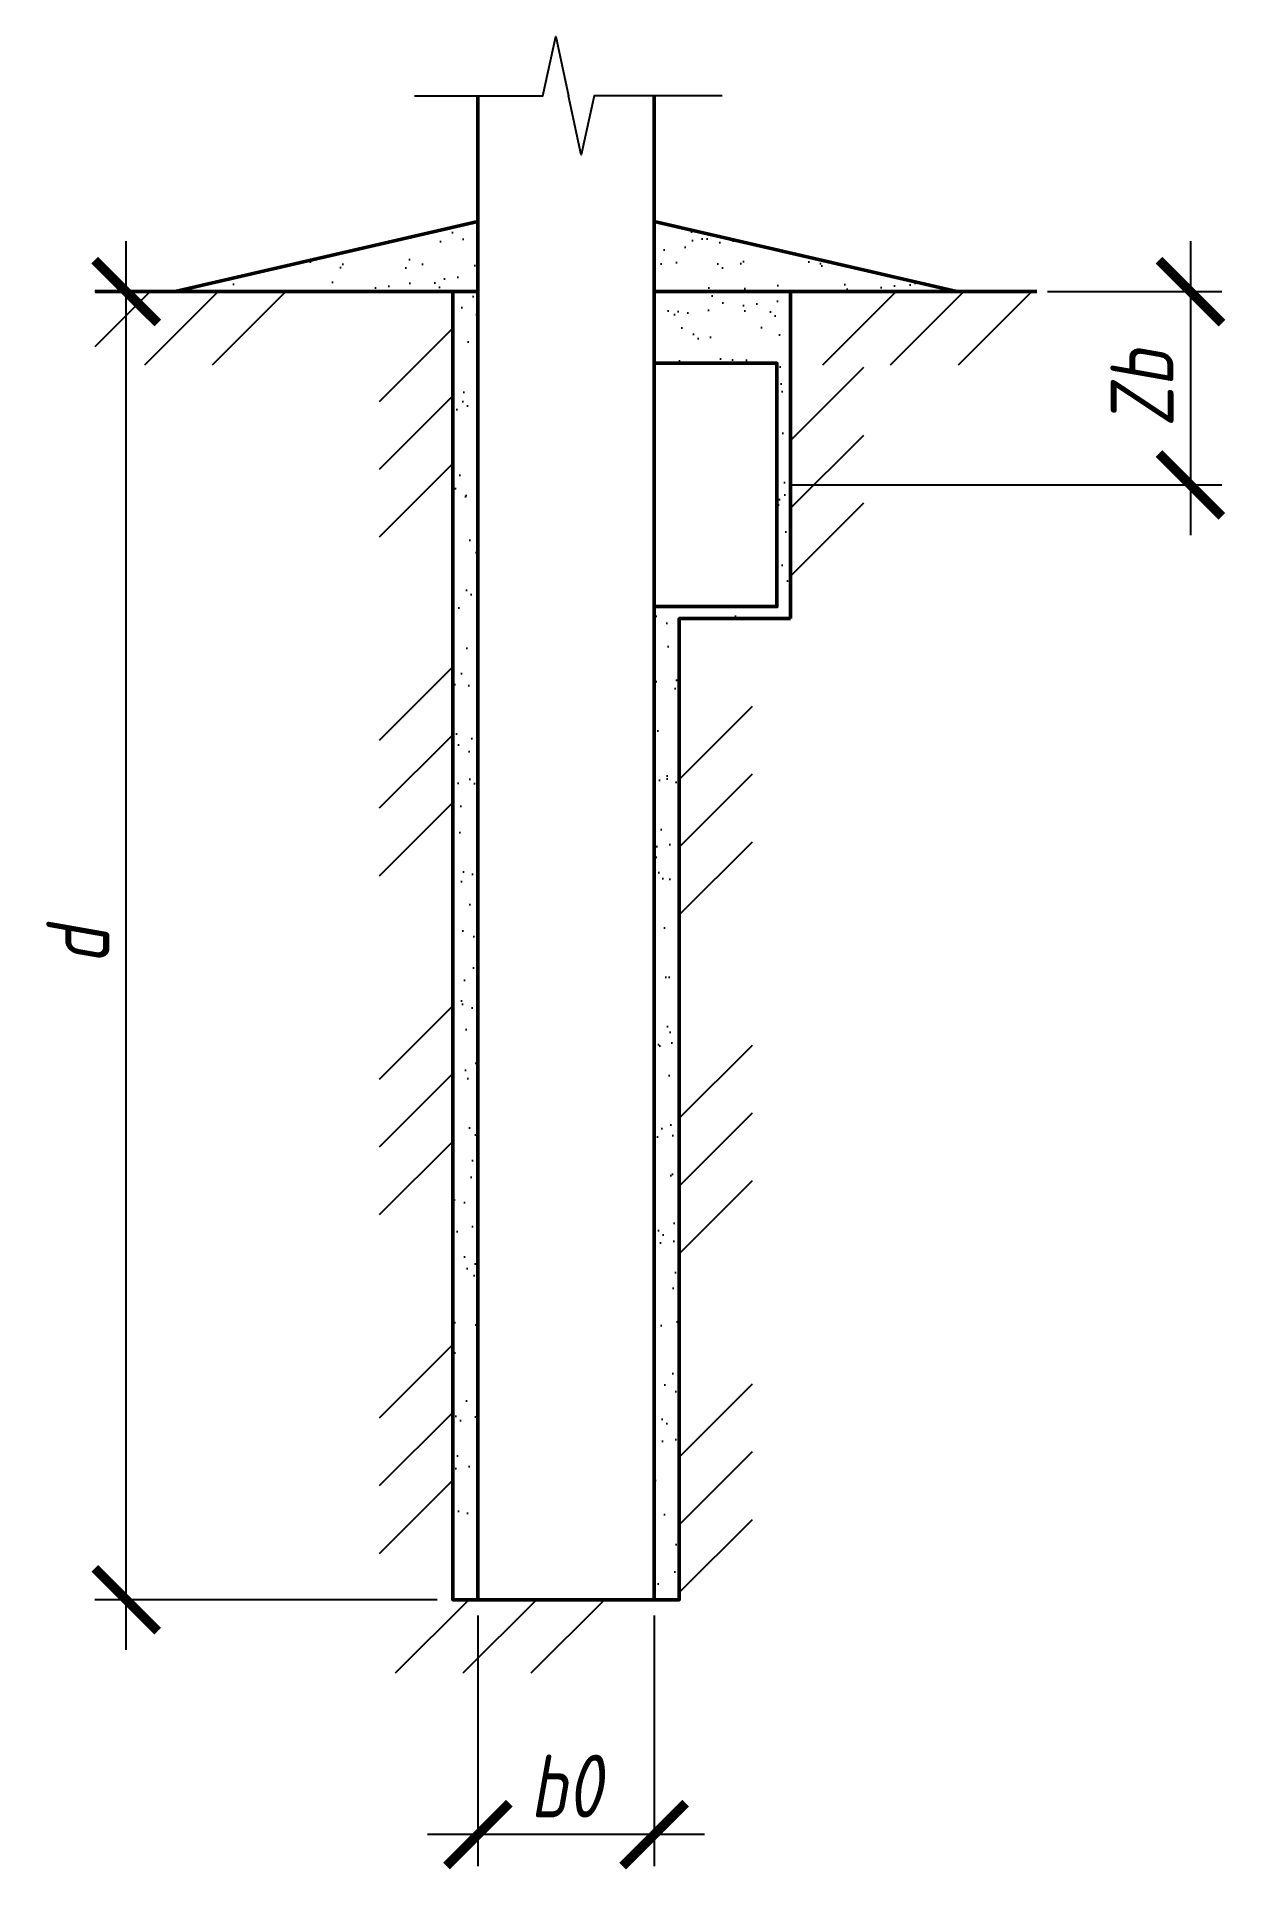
# Model space of a CAD drawing. Header units: millimetres. Extents: x 2305 to 4666, y -2357 to 1286.
import ezdxf

# ---------------------------------------------------------------- set-up
doc = ezdxf.new("R2010")
doc.units = ezdxf.units.MM
doc.styles.add('стиль1', font='spds.shx', dxfattribs={"oblique": 10})
doc.dimstyles.new('ISO-25', dxfattribs={"dimtxt": 2.5, "dimasz": 2.5, "dimexe": 1.25, "dimexo": 0.625, "dimtad": 1, "dimtxsty": 'Standard', "dimcen": 2.5, "dimadec": 0, "dimazin": 0, "dimtfac": 1, "dimtmove": 0, "dimatfit": 3, "dimfxl": 1, "dimarcsym": 0})

# ---------------------------------------------------------------- blocks, each defined once
blk = doc.blocks.new('_ArchTick')
at = {"color": 0, "linetype": 'ByBlock', "const_width": 0.15}
blk.add_lwpolyline([(-0.5, -0.5), (0.5, 0.5)], dxfattribs=at)
blk = doc.blocks.new('*D2')
at = {"color": 0, "lineweight": -2, "transparency": 16777216}
for p, q in [((2482.8, -1920.8), (2482.8, 879.2)), ((3100.1, 779.2), (2420.3, 779.2)), ((3100.1, -1820.8), (2420.3, -1820.8))]:
    blk.add_line(p, q, dxfattribs=at)
at = {"layer": 'Defpoints', "color": 0, "transparency": 16777216}
for p in [(2482.8, 779.2), (3131.4, 779.2), (3131.4, -1820.8)]:
    blk.add_point(p, dxfattribs=at)
at = {"color": 0, "lineweight": -2, "transparency": 16777216, "xscale": 125, "yscale": 125, "zscale": 125}
for p, rotation in [((2482.8, 779.2), 90), ((2482.8, -1820.8), 270)]:
    blk.add_blockref('_ArchTick', p, dxfattribs=dict(at, rotation=rotation))
at = {"color": 0, "lineweight": 15, "transparency": 16777216, "insert": (2386.8, -520.8), "char_height": 125, "attachment_point": 5, "rotation": 90, "style": 'стиль1'}
blk.add_mtext('d', dxfattribs=at)
blk = doc.blocks.new('*D4')
at = {"color": 0, "lineweight": -2, "transparency": 16777216}
for p, q in [((3181.4, -1852), (3181.4, -2350.2)), ((3531.4, -1852), (3531.4, -2350.2)), ((3631.4, -2287.7), (3081.4, -2287.7))]:
    blk.add_line(p, q, dxfattribs=at)
at = {"layer": 'Defpoints', "color": 0, "transparency": 16777216}
for p in [(3181.4, -1820.8), (3531.4, -1820.8), (3181.4, -2287.7)]:
    blk.add_point(p, dxfattribs=at)
at = {"color": 0, "lineweight": -2, "transparency": 16777216, "xscale": 125, "yscale": 125, "zscale": 125, "rotation": 180}
blk.add_blockref('_ArchTick', (3181.4, -2287.7), dxfattribs=at)
at = {"color": 0, "lineweight": -2, "transparency": 16777216, "xscale": 125, "yscale": 125, "zscale": 125}
blk.add_blockref('_ArchTick', (3531.4, -2287.7), dxfattribs=at)
at = {"color": 0, "lineweight": 15, "transparency": 16777216, "insert": (3356.4, -2191.3), "char_height": 125, "attachment_point": 5, "style": 'стиль1'}
blk.add_mtext('b0', dxfattribs=at)
blk = doc.blocks.new('*D14')
at = {"color": 0, "lineweight": -2, "transparency": 16777216}
for p, q in [((4597, 879.2), (4597, 295)), ((4312.8, 779.2), (4659.5, 779.2)), ((3806.6, 395), (4659.5, 395))]:
    blk.add_line(p, q, dxfattribs=at)
at = {"layer": 'Defpoints', "color": 0, "transparency": 16777216}
for p in [(4281.5, 779.2), (3775.3, 395), (4597, 395)]:
    blk.add_point(p, dxfattribs=at)
at = {"color": 0, "lineweight": -2, "transparency": 16777216, "xscale": 125, "yscale": 125, "zscale": 125}
for p, rotation in [((4597, 779.2), 90), ((4597, 395), 270)]:
    blk.add_blockref('_ArchTick', p, dxfattribs=dict(at, rotation=rotation))
at = {"color": 0, "lineweight": 15, "transparency": 16777216, "insert": (4500.7, 587.1), "char_height": 125, "attachment_point": 5, "rotation": 90, "style": 'стиль1'}
blk.add_mtext('Zb', dxfattribs=at)

msp = doc.modelspace()

# ---------------------------------------------------------------- hatches: boundary and pattern name
h = msp.add_hatch()
h.set_pattern_fill('AR-SAND', color=256, scale=2)
h.paths.add_polyline_path([(3181.36, 918.626), (2579.856, 779.222), (3131.36, 779.222), (3181.36, 779.222)])
h.paths.add_polyline_path([(3531.36, 918.626), (3531.36, 779.222), (3581.36, 779.222), (4132.863, 779.222)])
h.paths.add_polyline_path([(3581.36, 779.222), (3531.36, 779.222), (3531.36, -1820.778), (3181.36, -1820.778), (3181.36, 779.222), (3131.36, 779.222), (3131.36, -1820.778), (3581.36, -1820.778), (3581.36, 129.316), (3704.905, 129.316), (3802.627, 129.316), (3802.627, 779.222)])
h.paths.add_polyline_path([(3531.36, 636.953), (3775.313, 636.953), (3775.313, 153.003), (3531.36, 153.003)], flags=17)

# ---------------------------------------------------------------- linework, layer by layer
at = {"linetype": 'Continuous'}
for p, q in [((2421.214, 670.064), (2530.372, 779.222)), ((2519.488, 633.635), (2665.076, 779.222)), ((2654.192, 633.635), (2799.78, 779.222)), ((3866.527, 633.635), (4012.115, 779.222)), ((4001.231, 633.635), (4146.819, 779.222)), ((4135.934, 633.635), (4281.522, 779.222)), ((2985.772, 561.102), (3131.36, 706.69)), ((3802.627, 483.171), (3948.215, 628.759)), ((2985.772, 426.399), (3131.36, 571.987)), ((3802.627, 348.467), (3948.215, 494.055)), ((2985.772, 291.695), (3131.36, 437.283)), ((3802.627, 213.763), (3948.215, 359.351)), ((2985.772, -112.417), (3131.36, 33.171)), ((3581.36, -190.348), (3726.947, -44.76)), ((2985.772, -247.121), (3131.36, -101.533)), ((3581.36, -325.052), (3726.947, -179.464)), ((2985.772, -381.824), (3131.36, -236.237)), ((3581.36, -459.756), (3726.947, -314.168)), ((2985.772, -785.936), (3131.36, -640.348)), ((3581.36, -863.867), (3726.947, -718.279)), ((2985.772, -920.64), (3131.36, -775.052)), ((3581.36, -998.571), (3726.947, -852.983)), ((2985.772, -1055.344), (3131.36, -909.756)), ((3581.36, -1133.275), (3726.947, -987.687)), ((2985.772, -1459.455), (3131.36, -1313.867)), ((3581.36, -1537.386), (3726.947, -1391.799)), ((2985.772, -1594.159), (3131.36, -1448.571)), ((3581.36, -1672.09), (3726.947, -1526.502)), ((2985.772, -1728.863), (3131.36, -1583.275)), ((3581.36, -1806.794), (3726.947, -1661.206)), ((3017.677, -1966.365), (3163.265, -1820.778)), ((3152.381, -1966.365), (3297.968, -1820.778)), ((3287.084, -1966.365), (3432.672, -1820.778))]:
    msp.add_line(p, q, dxfattribs=at)
for points in [[(3055.614, 1168.415), (3310.189, 1168.415), (3335.953, 1285.986), (3361.095, 1168.415)], [(3666.575, 1168.415), (3412.001, 1168.415), (3386.236, 1050.845), (3361.095, 1168.415)]]:
    msp.add_lwpolyline(points)
at = {"lineweight": 50}
for points in [[(3531.36, 1168.415), (3531.36, -1820.778), (3181.36, -1820.778), (3181.36, 1168.415)], [(2579.856, 779.222), (3181.36, 918.626)], [(4132.863, 779.222), (3531.36, 918.626)], [(3131.36, 779.222), (2421.214, 779.222)], [(3802.627, 129.316), (3581.36, 129.316), (3581.36, -1820.778), (3131.36, -1820.778), (3131.36, 779.222), (3181.36, 779.222)], [(3531.36, 779.222), (4291.505, 779.222)], [(3802.627, 129.316), (3802.627, 779.222)]]:
    msp.add_lwpolyline(points, dxfattribs=at)
msp.add_lwpolyline([(3531.36, 636.953), (3775.313, 636.953), (3775.313, 153.003), (3531.36, 153.003)], close=True, dxfattribs=at)

# ---------------------------------------------------------------- dimensions: what is measured, and where the dimension line sits
at = {"lineweight": 15}
for base, p1, p2, text, picture, middle in [((2482.837, 779.222), (3131.36, -1820.778), (3131.36, 779.222), 'd', '*D2', (2386.822, -520.778)), ((4597.023, 394.978), (4281.522, 779.222), (3775.313, 394.978), 'Zb', '*D14', (4500.685, 587.1))]:
    dim = msp.add_linear_dim(base=base, p1=p1, p2=p2, angle=90, text=text, dimstyle='ISO-25', override={"dimscale": 50, "dimtxsty": 'стиль1', "dimblk1": 'ArchTick', "dimblk2": 'ArchTick', "dimsah": 1, "dimdle": 2}, dxfattribs=at)
    dim.commit()
    dim.dimension.update_dxf_attribs({"geometry": picture, "text_midpoint": middle})
dim = msp.add_linear_dim(base=(3181.36, -2287.678), p1=(3531.36, -1820.778), p2=(3181.36, -1820.778), text='b0', dimstyle='ISO-25', override={"dimscale": 50, "dimtxsty": 'стиль1', "dimblk1": 'ArchTick', "dimblk2": 'ArchTick', "dimsah": 1, "dimdle": 2}, dxfattribs=at)
dim.commit()
dim.dimension.update_dxf_attribs({"geometry": '*D4', "text_midpoint": (3356.36, -2191.34)})

doc.saveas('drawing.dxf')
